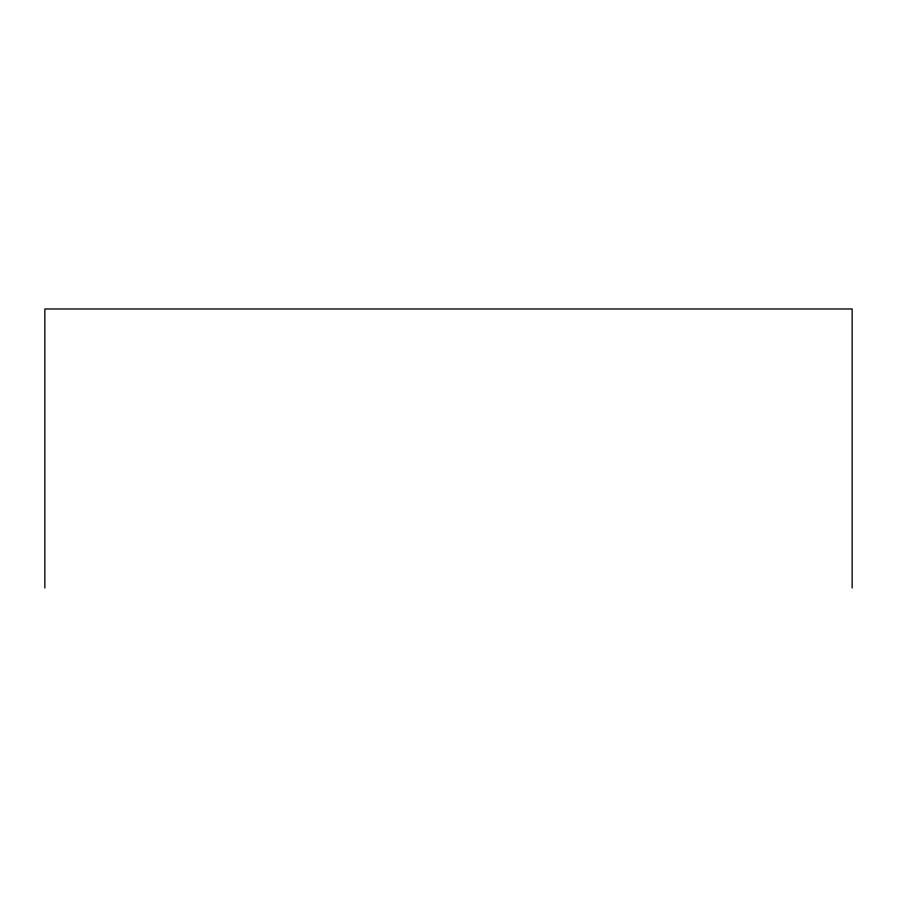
<?xml version="1.0" encoding="UTF-8"?>
<svg xmlns="http://www.w3.org/2000/svg" width="897" height="897" viewBox="0 0 897 897"><rect width="100%" height="100%" fill="white"/><g stroke="black" fill="none" stroke-linecap="round" stroke-linejoin="round"><path stroke-width="1.35" d="M852.15 588.017L852.15 308.983L44.85 308.983L44.85 588.017"/></g></svg>
